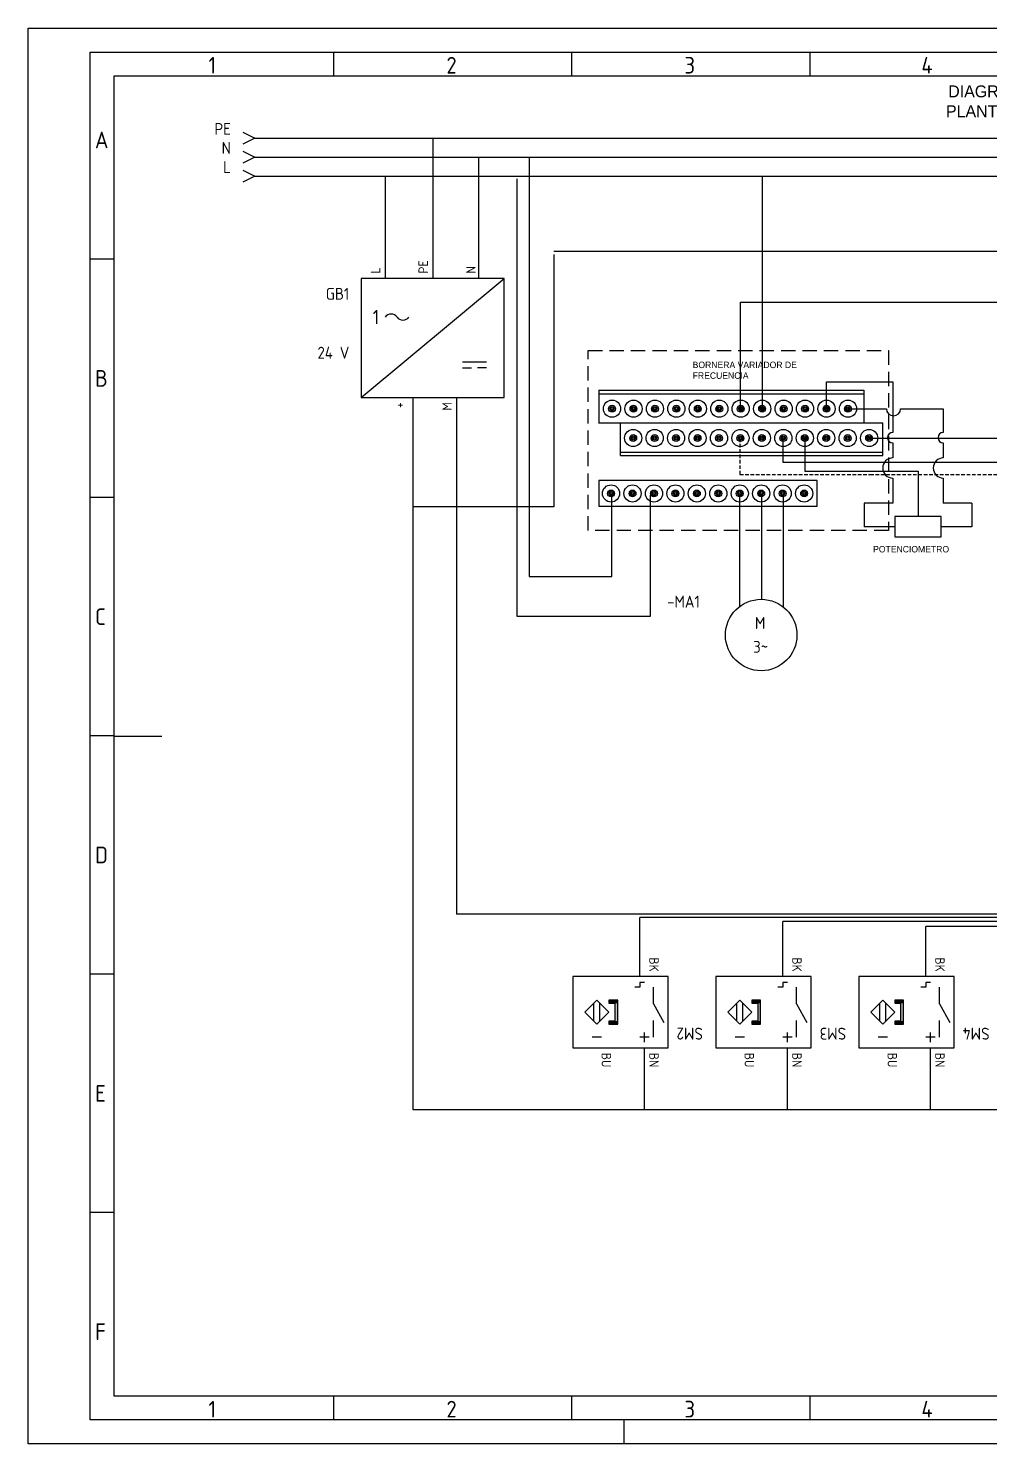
# Model space of a CAD drawing. Header units: millimetres. Extents: x 3 to 423, y -2 to 295.
# Drawn here: x 3.5 to 205.2, y -1.6 to 295.4 of the extents above; entities that cross this region are included whole.
import ezdxf
from ezdxf.enums import TextEntityAlignment as Align

# ---------------------------------------------------------------- set-up
doc = ezdxf.new("R2010")
doc.units = ezdxf.units.MM
doc.header["$LTSCALE"] = 6
doc.linetypes.add('DASHED', pattern=[0.75, 0.5, -0.25])
doc.linetypes.add('HIDDEN2', pattern=[0.1875, 0.125, -0.0625])
for name, color, linetype in [('035', 5, 'Continuous'), ('07', 7, 'Continuous'), ('_MULTI_WIRE', 9, 'Continuous'), ('DESC', 1, 'Continuous'), ('GRN_2.5mm^2', 3, 'Continuous'), ('MISC', 2, 'Continuous'), ('PLOC', 8, 'Continuous'), ('RED_2.5mm^2', 1, 'Continuous'), ('SYMS', 7, 'Continuous'), ('TAGS', 51, 'Continuous'), ('TERMS', 4, 'Continuous'), ('YEL_2.5mm^2', 2, 'Continuous')]:
    doc.layers.add(name, color=color, linetype=linetype)
doc.styles.add('ISO Proportional', font='isocp.shx')
doc.styles.add('WD_IEC', font='isocp2.shx', dxfattribs={"width": 0.9, "height": 4})

# ---------------------------------------------------------------- blocks, each defined once
blk = doc.blocks.new('WDDOT')
for radius in [0.72, 0.449, 0.223]:
    blk.add_circle((0, 0), radius)
blk = doc.blocks.new('VPW1_1PH')
for p, q in [((-5, -25), (25, 0)), ((16.25, -17.5), (21.25, -17.5)), ((16.25, -18.75), (18.125, -18.75)), ((21.25, -18.75), (19.375, -18.75))]:
    blk.add_line(p, q)
blk.add_lwpolyline([(-5, 0), (-5, -25), (25, -25), (25, 0)], close=True)
for centre, start, end in [((1.25, -9.0625), 36.869898, 143.130102), ((3.75, -7.1875), 216.869898, 323.130102)]:
    blk.add_arc(centre, 1.5625, start, end)
at = {"style": 'WD_IEC'}
blk.add_text('1', height=3, dxfattribs=at).set_placement((-1.25, -8.125), align=Align.MIDDLE_RIGHT)
for tag, p in [('TERM02', (9, 1)), ('TERM03', (19, 1)), ('TERM01', (-1, 1))]:
    blk.add_attdef(tag, p, '', height=2, rotation=90, dxfattribs=at)
for tag, p in [('INST', (-7.5, 2.5)), ('LOC', (-7.5, -1)), ('TAG1', (-7.5, -4.5)), ('RATING1', (-7.5, -9)), ('XREF', (-7.5, -13)), ('DESC1', (-7.5, -16.85)), ('DESC2', (-7.5, -20.35)), ('DESC3', (-7.5, -23.85))]:
    blk.add_attdef(tag, text='', height=2.5, dxfattribs=at).set_placement(p, align=Align.RIGHT)
at = {"style": 'WD_IEC', "flags": 1}
for tag, p, height in [('X2TERM01', (0, 0), 0.32), ('X2TERM02', (10, 0), 0.32), ('X2TERM03', (20, 0), 0.32), ('MFG', (27.75, -1), 1.5), ('CAT', (27.75, -3.5), 1.5), ('ASSYCODE', (26, -21.5), 1), ('FAMILY', (26, -23), 1), ('CATDESC', (26, -24.5), 1), ('X8TERM04', (5, -25), 0.32), ('X8TERM05', (15, -25), 0.32)]:
    blk.add_attdef(tag, p, '', height=height, dxfattribs=at)
at = {"style": 'WD_IEC'}
for tag, p in [('TERM04', (4, -26)), ('TERM05', (14, -26))]:
    blk.add_attdef(tag, text='', height=2, rotation=90, dxfattribs=at).set_placement(p, align=Align.RIGHT)
blk = doc.blocks.new('HA1X3Y')
blk.add_lwpolyline([(-2.5, 1.25), (0, 0), (-2.5, -1.25)])
at = {"style": 'WD_IEC'}
blk.add_attdef('DESC1', text='', height=2.5, dxfattribs=at).set_placement((-5, 0.675), align=Align.RIGHT)
at = {"style": 'WD_IEC', "flags": 1}
blk.add_attdef('X1TERM01', (0, 0), '', height=0.32, dxfattribs=at)
at = {"style": 'WD_IEC'}
blk.add_attdef('DESC2', text='', height=2.5, dxfattribs=at).set_placement((-5, -0.675), align=Align.TOP_RIGHT)
blk = doc.blocks.new('VPX11M3')
for p, q in [((0, 6.25), (0, 4.25)), ((-1.875, 5.25), (-1.875, 1.75)), ((-1, 5.25), (1, 5.25)), ((9, 5.25), (11, 5.25)), ((-1.875, -1.75), (-4.0625, 2.1875)), ((9.375, 1.875), (9.375, -1.875)), ((10.625, 1.875), (10.625, -1.875)), ((-1.875, -1.75), (-1.875, -5.25)), ((1, -6.25), (1, -5.25)), ((1, -5.25), (2, -5.25)), ((0, -6.25), (1, -6.25))]:
    blk.add_line(p, q)
for points in [[(-5, -7.5), (15, -7.5), (15, 7.5), (-5, 7.5)], [(6.25, 1.875), (7.5, 1.875), (7.5, 2.5), (5.625, 2.5), (5.625, -2.5), (7.5, -2.5), (7.5, -1.875), (6.25, -1.875)], [(10, 2.5), (12.5, 0), (10, -2.5), (7.5, 0)]]:
    blk.add_lwpolyline(points, close=True)
for points in [[(5.625, 2.5), (5.625, 1.875), (7.5, 2.5), (7.5, 1.875)], [(5.625, 1.875), (5.625, -1.875), (6.25, 1.875), (6.25, -1.875)], [(5.625, -1.875), (5.625, -2.5), (7.5, -1.875), (7.5, -2.5)]]:
    blk.add_solid(points)
at = {"style": 'WD_IEC'}
for tag, p in [('TERM02', (-1, 8.5)), ('TERM03', (9, 8.5))]:
    blk.add_attdef(tag, p, '', height=2, rotation=90, dxfattribs=at)
for tag, p in [('INST', (-6.75, 10.25)), ('LOC', (-6.75, 6.75)), ('TAG1', (-6.75, 3.25)), ('DESC1', (-6.75, -5.2)), ('DESC2', (-6.75, -8.7)), ('DESC3', (-6.75, -12.2))]:
    blk.add_attdef(tag, text='', height=2.5, dxfattribs=at).set_placement(p, align=Align.RIGHT)
at = {"style": 'WD_IEC', "flags": 1}
for tag, p, height in [('X2TERM02', (0, 7.5), 0.32), ('X2TERM03', (10, 7.5), 0.32), ('MFG', (17.75, 6.5), 1.5), ('CAT', (17.75, 4), 1.5), ('ASSYCODE', (16, -4), 1), ('FAMILY', (16, -5.5), 1), ('X8TERM01', (0, -7.5), 0.32), ('CATDESC', (16, -7), 1)]:
    blk.add_attdef(tag, p, '', height=height, dxfattribs=at)
at = {"lineweight": 15, "style": 'WD_IEC'}
for tag, p in [('XREF', (-6.75, -1.35)), ('WDTAGALT', (-6.75, -15.125))]:
    blk.add_attdef(tag, text='', height=2.5, dxfattribs=at).set_placement(p, align=Align.RIGHT)
at = {"style": 'WD_IEC'}
blk.add_attdef('TERM01', text='', height=2, rotation=90, dxfattribs=at).set_placement((-1, -8.5), align=Align.RIGHT)
blk = doc.blocks.new('IEC_border_a3')
at = {"layer": '035'}
for p, q in [((64, 292), (64, 287)), ((114, 292), (114, 287)), ((164, 292), (164, 287)), ((17.97, 248.58), (12.98, 248.58)), ((17.98, 198.54), (13, 198.54)), ((17.98, 148.54), (13, 148.54)), ((17.98, 98.54), (13, 98.54)), ((18, 48.5), (13.02, 48.5)), ((64, 10), (64, 5)), ((114, 10), (114, 5)), ((164, 10), (164, 5)), ((125, 0), (125, 5))]:
    blk.add_line(p, q, dxfattribs=at)
for points in [[(0, 297), (420, 297), (420, 0), (0, 0)], [(18, 287), (410, 287), (410, 10), (18, 10)]]:
    blk.add_lwpolyline(points, close=True, dxfattribs=at)
at = {"layer": '07'}
blk.add_line((18, 148.5), (28, 148.5), dxfattribs=at)
blk.add_lwpolyline([(13, 292), (415, 292), (415, 5), (13, 5)], close=True, dxfattribs=at)
at = {"layer": '035', "style": 'ISO Proportional'}
for s, p in [('1', (37.81, 287.5)), ('2', (87.73, 287.5)), ('3', (137.68, 287.5)), ('4', (187.38, 287.5)), ('A', (13.98, 271.83)), ('B', (14, 221.79)), ('C', (14, 171.79)), ('D', (14, 121.79)), ('E', (14.02, 71.75)), ('F', (14.02, 21.75)), ('1', (37.81, 5.5)), ('2', (87.73, 5.5)), ('3', (137.68, 5.5)), ('4', (187.38, 5.5))]:
    blk.add_text(s, height=3.5, dxfattribs=at).set_placement(p)
blk = doc.blocks.new('VMO13')
blk.add_circle((0, 0), 7.5)
at = {"style": 'WD_IEC'}
for tag, p in [('INST', (-12.88, 12.75)), ('LOC', (-12.88, 9.25)), ('TAG1', (-12.88, 5.75)), ('DESC1', (-12.88, 1.5)), ('DESC2', (-12.88, -2)), ('DESC3', (-12.88, -5.5)), ('RATING1', (-12.88, -9)), ('RATING2', (-12.88, -12.5)), ('RATING3', (-12.88, -16)), ('RATING4', (-12.95, -19.58))]:
    blk.add_attdef(tag, text='', height=2.5, dxfattribs=at).set_placement(p, align=Align.RIGHT)
blk.add_attdef('TERM02', (-0.69, 7.75), '', height=2, rotation=90, dxfattribs=at)
at = {"style": 'WD_IEC', "flags": 1}
for tag, p, height in [('MFG', (12.75, 9), 1.5), ('X2TERM02', (0, 7.5), 0.32), ('CAT', (12.75, 6.5), 1.5), ('X0TERM01', (-6.4, 3.9), 0.32), ('X0TERM03', (6.4, 3.9), 0.32), ('X4LINK', (-7.5, 0), 0.32), ('X1LINK', (7.5, 0), 0.32), ('X8TERM04', (0, -7.5), 0.32), ('ASSYCODE', (1, -9), 1), ('FAMILY', (1, -10.5), 1), ('CATDESC', (1, -12), 1)]:
    blk.add_attdef(tag, p, '', height=height, dxfattribs=at)
at = {"style": 'WD_IEC'}
for tag, p in [('TERM01', (-7.35, 4.34)), ('TERM03', (9.35, 4.53)), ('TERM04', (-0.59, -7.92))]:
    blk.add_attdef(tag, text='', height=2, rotation=90, dxfattribs=at).set_placement(p, align=Align.RIGHT)
for tag, p in [('M', (-0.22, 1.27)), ('3~', (-0.12, -3.73))]:
    blk.add_attdef(tag, text='', height=2.5, dxfattribs=at).set_placement(p, align=Align.CENTER)
at = {"lineweight": 15, "style": 'WD_IEC'}
blk.add_attdef('XREF', text='', height=2.5, dxfattribs=at).set_placement((-13.19, -22.86), align=Align.RIGHT)

msp = doc.modelspace()

# ---------------------------------------------------------------- linework, layer by layer
msp.add_lwpolyline([(190.16, 192.91), (185.32, 192.91), (185.32, 188.66), (195.01, 188.66), (195.01, 192.91)], close=True)
at = {"layer": '_MULTI_WIRE', "linetype": 'DASHED'}
msp.add_lwpolyline([(120.92, 227.79), (183.93, 227.79), (183.93, 189.98), (120.92, 189.98)], close=True, dxfattribs=at)
at = {"layer": 'GRN_2.5mm^2'}
for p, q in [((281.55, 108.78), (131.76, 108.78)), ((131.76, 96.42), (131.76, 108.78)), ((161.76, 96.42), (161.76, 107.97)), ((286.05, 107.97), (161.76, 107.97)), ((191.76, 96.42), (191.76, 106.92)), ((290.55, 106.92), (191.76, 106.92))]:
    msp.add_line(p, q, dxfattribs=at)
at = {"layer": 'PLOC'}
for p, q in [((93.32, 217.91), (93.32, 201.93)), ((93.32, 201.93), (93.32, 109.49)), ((304.05, 109.49), (93.32, 109.49))]:
    msp.add_line(p, q, dxfattribs=at)
at = {"layer": 'RED_2.5mm^2', "color": 61}
for p, q in [((50.98, 272.35), (369.99, 272.35)), ((88.39, 242.91), (88.39, 272.35))]:
    msp.add_line(p, q, dxfattribs=at)
at = {"layer": 'RED_2.5mm^2'}
for p, q in [((50.98, 268.35), (369.99, 268.35)), ((98.01, 242.91), (98.01, 268.35)), ((108.59, 268.13), (108.59, 180.38)), ((50.98, 264.35), (369.99, 264.35)), ((78.41, 242.91), (78.41, 264.35)), ((105.97, 263.79), (105.97, 172.06)), ((157.54, 215.14), (157.54, 264.15)), ((273.46, 248.53), (113.75, 248.53)), ((113.75, 247.93), (113.75, 194.99)), ((152.91, 215.34), (152.91, 237.93)), ((152.91, 237.93), (207.12, 237.93)), ((84.23, 68.42), (84.23, 217.91)), ((125.88, 180.38), (125.88, 197.66)), ((134.02, 172.06), (134.02, 197.39)), ((152.71, 197.33), (152.71, 174.04)), ((157.32, 197.65), (157.32, 175.59)), ((161.83, 197.33), (161.83, 173.99)), ((113.75, 194.99), (84.23, 194.99)), ((108.59, 180.38), (125.88, 180.38)), ((105.97, 172.06), (134.02, 172.06)), ((132.76, 68.42), (132.76, 81.42)), ((162.76, 68.42), (162.76, 81.42)), ((192.76, 68.42), (192.76, 81.42)), ((349.74, 68.42), (84.23, 68.42))]:
    msp.add_line(p, q, dxfattribs=at)
at = {"layer": 'RED_2.5mm^2', "linetype": 'HIDDEN2'}
for p, q in [((152.77, 209.3), (152.77, 202.25)), ((152.77, 202.25), (152.77, 201.74)), ((152.77, 201.74), (180.11, 201.74)), ((180.11, 201.74), (207.47, 201.74))]:
    msp.add_line(p, q, dxfattribs=at)
at = {"layer": 'RED_2.5mm^2'}
msp.add_lwpolyline([(179.89, 209.41), (212.15, 209.41, 1), (220.45, 209.41), (227.78, 209.41), (227.78, 190.05)], format="xyb", dxfattribs=at)
at = {"layer": 'SYMS'}
for p, q in [((123.21, 219.42), (178.75, 219.42)), ((123.21, 219.42), (123.21, 212.6)), ((123.21, 218.67), (178.75, 218.67)), ((123.21, 218.67), (178.75, 218.67)), ((178.75, 219.42), (178.75, 212.6)), ((123.1, 212.6), (182.78, 212.6)), ((127.71, 205.72), (127.71, 212.6)), ((182.78, 205.72), (182.78, 212.6)), ((127.71, 206.47), (180.85, 206.47)), ((127.71, 205.72), (180.85, 205.72)), ((127.71, 205.72), (180.85, 205.72)), ((180.85, 206.47), (182.78, 206.47)), ((180.85, 205.72), (182.78, 205.72)), ((123.21, 200.5), (123.21, 195.14)), ((168.96, 200.5), (123.21, 200.5)), ((168.96, 195.14), (168.96, 200.5)), ((123.21, 195.14), (168.96, 195.14))]:
    msp.add_line(p, q, dxfattribs=at)
at = {"layer": 'SYMS', "color": 3}
msp.add_lwpolyline([(212.07, 204.29), (161.89, 204.29), (161.89, 209.41)], dxfattribs=at)
at = {"layer": 'SYMS'}
for centre in [(125.95, 215.56), (130.45, 215.56), (134.95, 215.56), (139.45, 215.56), (143.95, 215.56), (148.45, 215.56), (152.95, 215.56), (157.45, 215.56), (161.95, 215.56), (166.45, 215.56), (170.95, 215.56), (175.45, 215.56), (130.39, 209.41), (134.89, 209.41), (139.39, 209.41), (143.89, 209.41), (148.39, 209.41), (152.89, 209.41), (157.39, 209.41), (161.89, 209.41), (166.39, 209.41), (170.89, 209.41), (175.39, 209.41), (179.89, 209.41), (125.75, 197.78), (130.25, 197.78), (134.75, 197.78), (139.25, 197.78), (143.75, 197.78), (148.25, 197.78), (152.75, 197.78), (157.25, 197.78), (161.75, 197.78), (166.25, 197.78)]:
    msp.add_circle(centre, 1.8, dxfattribs=at)
at = {"layer": 'YEL_2.5mm^2'}
for p, q in [((170.95, 215.56), (170.95, 221.22)), ((170.95, 221.22), (184.86, 221.22)), ((184.86, 221.22), (184.86, 210.58)), ((175.45, 215.56), (183.51, 215.56)), ((186.51, 215.56), (195.46, 215.56)), ((195.46, 215.56), (195.46, 210.58)), ((184.86, 208.37), (184.86, 205.25)), ((195.46, 208.37), (195.46, 205.25)), ((184.86, 201), (184.86, 195.72)), ((195.46, 201), (195.46, 195.72)), ((184.86, 195.72), (178.88, 195.72)), ((178.88, 195.72), (178.88, 190.78)), ((201.45, 195.72), (195.46, 195.72)), ((201.45, 195.72), (201.45, 190.78)), ((185.32, 190.78), (178.88, 190.78)), ((201.45, 190.78), (195.01, 190.78))]:
    msp.add_line(p, q, dxfattribs=at)
msp.add_lwpolyline([(166.39, 209.41), (166.39, 202.46), (190.16, 202.46), (190.16, 192.91)], dxfattribs=at)
for centre, radius, start, end in [((185.01, 215.56), 1.5, 180, 0), ((184.86, 209.48), 1.11, 90, 270), ((195.46, 209.48), 1.11, 90, 270), ((184.86, 203.12), 2.12, 90, 270), ((195.46, 203.12), 2.12, 90, 270)]:
    msp.add_arc(centre, radius, start, end, dxfattribs=at)

# ---------------------------------------------------------------- block references
msp.add_blockref('IEC_border_a3', (3.48, -1.62))
at = {"layer": 'SYMS'}
ref = msp.add_blockref('HA1X3Y', (50.98, 272.35), dxfattribs=at)
ref.add_attrib('DESC1', 'PE', dxfattribs={"layer": 'DESC', "height": 2.5, "style": 'WD_IEC'}).set_placement((45.98, 273.02), align=Align.RIGHT)
ref = msp.add_blockref('HA1X3Y', (50.98, 268.35), dxfattribs=at)
ref.add_attrib('DESC1', 'N', dxfattribs={"layer": 'DESC', "height": 2.5, "style": 'WD_IEC'}).set_placement((45.98, 269.02), align=Align.RIGHT)
ref = msp.add_blockref('HA1X3Y', (50.98, 264.35), dxfattribs=at)
ref.add_attrib('DESC1', 'L', dxfattribs={"layer": 'DESC', "height": 2.5, "style": 'WD_IEC'}).set_placement((45.98, 265.02), align=Align.RIGHT)
ref = msp.add_blockref('VPW1_1PH', (78.34, 242.91), dxfattribs=at)
ref.add_attrib('TERM05', 'M', dxfattribs={"layer": 'TERMS', "height": 2, "rotation": 90, "style": 'WD_IEC'}).set_placement((92.34, 216.91), align=Align.RIGHT)
ref.add_attrib('TERM04', '+', dxfattribs={"layer": 'TERMS', "height": 2, "rotation": 90, "style": 'WD_IEC'}).set_placement((82.34, 216.91), align=Align.RIGHT)
ref.add_attrib('TERM03', 'N', (97.34, 243.91), dxfattribs={"layer": 'TERMS', "height": 2, "rotation": 90, "style": 'WD_IEC'})
ref.add_attrib('TERM02', 'PE', (87.34, 243.91), dxfattribs={"layer": 'TERMS', "height": 2, "rotation": 90, "style": 'WD_IEC'})
ref.add_attrib('TERM01', 'L', (77.34, 243.91), dxfattribs={"layer": 'TERMS', "height": 2, "rotation": 90, "style": 'WD_IEC'})
ref.add_attrib('DESC1', '24 V', dxfattribs={"layer": 'DESC', "height": 2.5, "style": 'WD_IEC'}).set_placement((70.84, 226.06), align=Align.RIGHT)
ref.add_attrib('TAG1', 'GB1', dxfattribs={"layer": 'TAGS', "height": 2.5, "style": 'WD_IEC'}).set_placement((70.84, 238.41), align=Align.RIGHT)
for p in [(125.95, 215.56), (130.45, 215.56), (134.95, 215.56), (139.45, 215.56), (143.95, 215.56), (148.45, 215.56), (152.95, 215.56), (157.45, 215.56), (161.95, 215.56), (166.45, 215.56), (170.95, 215.56), (175.45, 215.56), (130.39, 209.41), (134.89, 209.41), (139.39, 209.41), (143.89, 209.41), (148.39, 209.41), (152.89, 209.41), (157.39, 209.41), (161.89, 209.41), (166.39, 209.41), (170.89, 209.41), (175.39, 209.41), (179.89, 209.41), (125.75, 197.78), (130.25, 197.78), (134.75, 197.78), (139.25, 197.78), (143.75, 197.78), (148.25, 197.78), (152.75, 197.78), (157.25, 197.78), (161.75, 197.78), (166.25, 197.78)]:
    msp.add_blockref('WDDOT', p, dxfattribs=at)
at = {"layer": 'SYMS', "linetype": 'HIDDEN2'}
ref = msp.add_blockref('VMO13', (157.25, 168.07), dxfattribs=at)
ref.add_attrib('M', 'M', dxfattribs={"layer": 'MISC', "height": 2.5, "style": 'WD_IEC'}).set_placement((157.03, 169.34), align=Align.CENTER)
ref.add_attrib('3~', '3~', dxfattribs={"layer": 'MISC', "height": 2.5, "style": 'WD_IEC'}).set_placement((157.13, 164.34), align=Align.CENTER)
ref.add_attrib('TAG1', '-MA1', dxfattribs={"layer": 'TAGS', "height": 2.5, "style": 'WD_IEC'}).set_placement((144.38, 173.82), align=Align.RIGHT)
at = {"layer": 'SYMS'}
ref = msp.add_blockref('VPX11M3', (132.76, 88.92), dxfattribs=dict(at, rotation=180))
ref.add_attrib('TERM03', 'BU', (123.76, 80.42), dxfattribs={"layer": 'TERMS', "height": 2, "rotation": 270, "style": 'WD_IEC'})
ref.add_attrib('TERM02', 'BN', (133.76, 80.42), dxfattribs={"layer": 'TERMS', "height": 2, "rotation": 270, "style": 'WD_IEC'})
ref.add_attrib('TERM01', 'BK', dxfattribs={"layer": 'TERMS', "height": 2, "rotation": 270, "style": 'WD_IEC'}).set_placement((133.76, 97.42), align=Align.RIGHT)
ref.add_attrib('TAG1', 'SM2', dxfattribs={"layer": 'TAGS', "height": 2.5, "rotation": 180, "style": 'WD_IEC'}).set_placement((139.51, 85.67), align=Align.RIGHT)
ref = msp.add_blockref('VPX11M3', (162.76, 88.92), dxfattribs=dict(at, rotation=180))
ref.add_attrib('TERM03', 'BU', (153.76, 80.42), dxfattribs={"layer": 'TERMS', "height": 2, "rotation": 270, "style": 'WD_IEC'})
ref.add_attrib('TERM02', 'BN', (163.76, 80.42), dxfattribs={"layer": 'TERMS', "height": 2, "rotation": 270, "style": 'WD_IEC'})
ref.add_attrib('TERM01', 'BK', dxfattribs={"layer": 'TERMS', "height": 2, "rotation": 270, "style": 'WD_IEC'}).set_placement((163.76, 97.42), align=Align.RIGHT)
ref.add_attrib('TAG1', 'SM3', dxfattribs={"layer": 'TAGS', "height": 2.5, "rotation": 180, "style": 'WD_IEC'}).set_placement((169.51, 85.67), align=Align.RIGHT)
ref = msp.add_blockref('VPX11M3', (192.76, 88.92), dxfattribs=dict(at, rotation=180))
ref.add_attrib('TERM03', 'BU', (183.76, 80.42), dxfattribs={"layer": 'TERMS', "height": 2, "rotation": 270, "style": 'WD_IEC'})
ref.add_attrib('TERM02', 'BN', (193.76, 80.42), dxfattribs={"layer": 'TERMS', "height": 2, "rotation": 270, "style": 'WD_IEC'})
ref.add_attrib('TERM01', 'BK', dxfattribs={"layer": 'TERMS', "height": 2, "rotation": 270, "style": 'WD_IEC'}).set_placement((193.76, 97.42), align=Align.RIGHT)
ref.add_attrib('TAG1', 'SM4', dxfattribs={"layer": 'TAGS', "height": 2.5, "rotation": 180, "style": 'WD_IEC'}).set_placement((199.51, 85.67), align=Align.RIGHT)

# ---------------------------------------------------------------- texts
at = {"insert": (162.97, 283.4), "char_height": 2.5, "attachment_point": 1}
msp.add_mtext_dynamic_manual_height_columns('\\pxqc;DIAGRAMA ELÉCTRICO \\PPLANTA DE SELECCION', width=104.9338, gutter_width=12.5, heights=[6.88], dxfattribs=at)
at = {"layer": 'SYMS', "char_height": 1.35, "attachment_point": 1}
for s, width, insert in [('BORNERA VARIADOR DE FRECUENCIA', 23.7297, (142.87, 225.43)), ('POTENCIOMETRO', 1.35, (180.73, 186.75))]:
    msp.add_mtext_dynamic_manual_height_columns(s, width=width, gutter_width=112.5, heights=[0], dxfattribs=dict(at, insert=insert))

doc.saveas('drawing.dxf')
